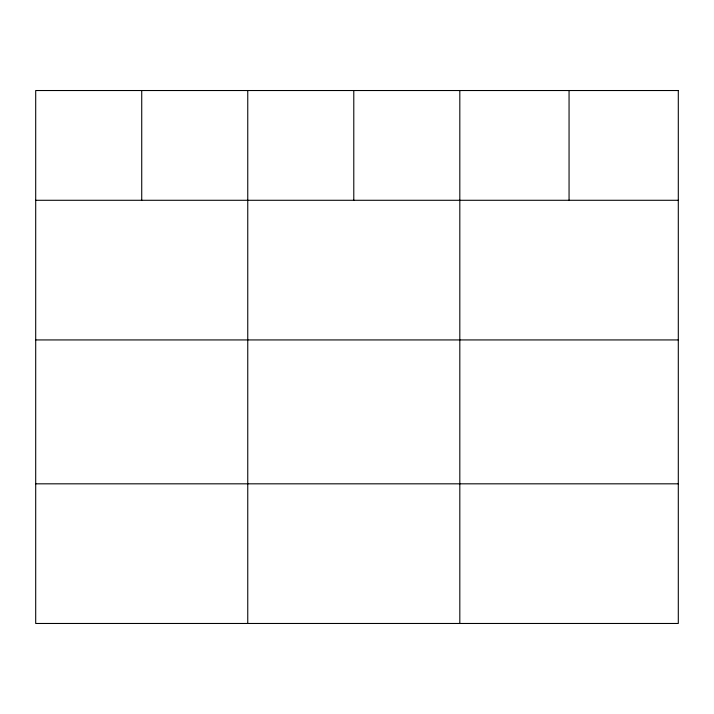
<?xml version="1.0" encoding="UTF-8"?>
<svg xmlns="http://www.w3.org/2000/svg" width="714" height="714" viewBox="0 0 714 714"><rect width="100%" height="100%" fill="white"/><g stroke="black" fill="none" stroke-linecap="round" stroke-linejoin="round"><path stroke-width="1.07" d="M35.7 200.286L678.3 200.286M35.7 339.935L678.3 339.935M35.7 483.824L678.3 483.824M569.058 90.526L569.058 200.286M459.816 90.526L459.816 623.474M353.787 90.526L353.787 200.286M247.758 90.526L247.758 623.474M141.729 90.526L141.729 200.286M678.3 90.526L35.7 90.526L35.7 623.474L678.3 623.474L678.3 90.526"/></g></svg>
